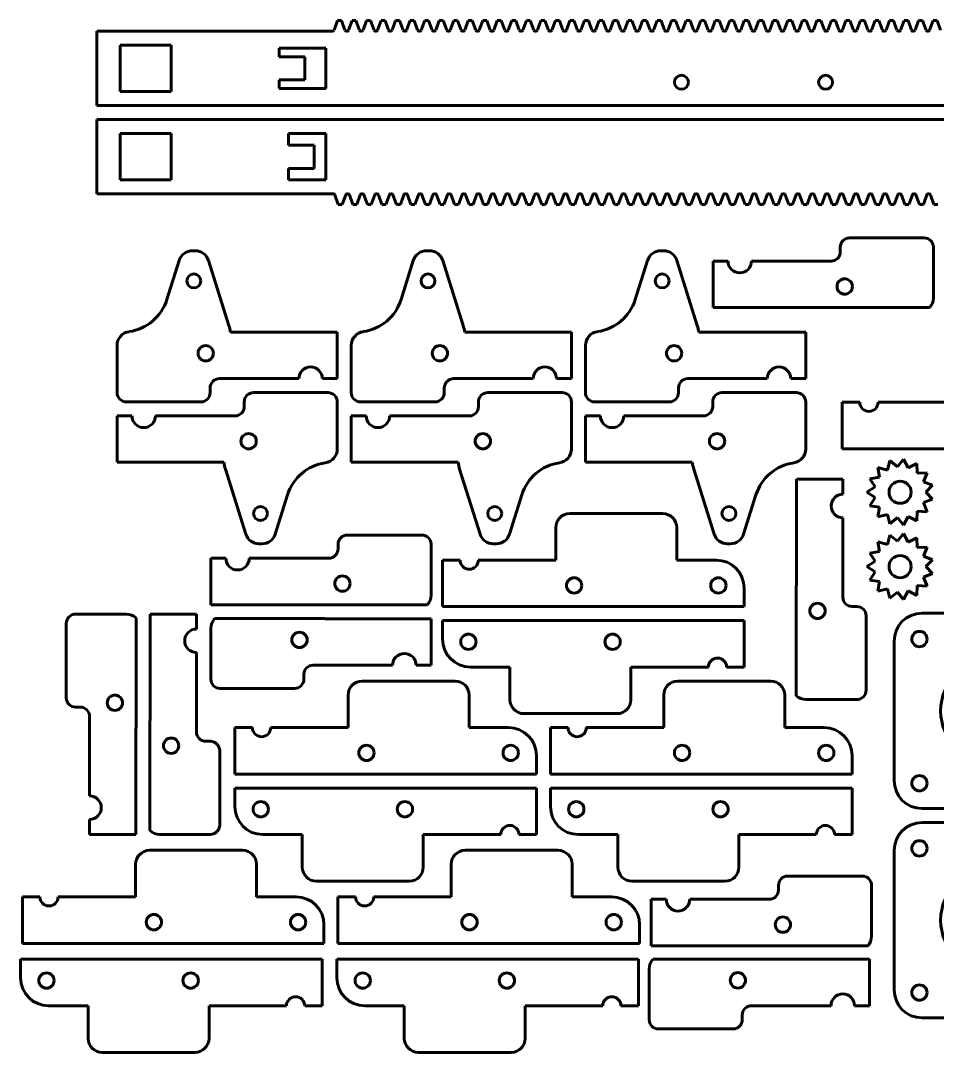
# Model space of a CAD drawing. Header units: millimetres. Extents: x 70 to 369, y 269 to 497.
# Drawn here: x 70 to 267.1, y 275.4 to 497.2 of the extents above; entities that cross this region are included whole.
import ezdxf

# ---------------------------------------------------------------- set-up
doc = ezdxf.new("R2010")
doc.units = ezdxf.units.MM
for name, color, linetype in [('Default', 7, 'Continuous'), ('EXRTUDER_BASE', 7, 'Continuous'), ('EXTRUDER_BOTTOM', 7, 'Continuous'), ('EXTRUDER_MIDDLE', 7, 'Continuous'), ('EXTRUDER_PULLEY', 7, 'Continuous'), ('EXTRUDER_TOP', 7, 'Continuous'), ('RACK_COUNTER_BAC', 7, 'Continuous'), ('RACK_FOR_X', 7, 'Continuous')]:
    doc.layers.add(name, color=color, linetype=linetype)

# ---------------------------------------------------------------- blocks, each defined once
blk = doc.blocks.new('SE')
at = {"layer": 'RACK_COUNTER_BAC', "color": 7, "linetype": 'Continuous', "lineweight": 60}
for p, q in [((86.39, 475.92), (368.69, 475.92)), ((86.39, 459.92), (86.39, 475.92)), ((102.39, 472.92), (91.39, 472.92)), ((91.39, 472.92), (91.39, 462.92)), ((102.39, 462.92), (102.39, 472.92)), ((127.59, 472.92), (127.59, 470.42)), ((135.59, 472.92), (127.59, 472.92)), ((135.59, 462.92), (135.59, 472.92)), ((127.59, 470.42), (133.09, 470.42)), ((133.09, 470.42), (133.09, 465.42)), ((127.59, 465.42), (127.59, 462.92)), ((133.09, 465.42), (127.59, 465.42)), ((91.39, 462.92), (102.39, 462.92)), ((127.59, 462.92), (135.59, 462.92)), ((137.3, 459.92), (86.39, 459.92)), ((138.29, 457.67), (137.53, 459.76)), ((139.89, 459.76), (139.14, 457.67)), ((140.42, 459.92), (140.13, 459.92)), ((141.42, 457.67), (140.66, 459.76)), ((143.02, 459.76), (142.26, 457.67)), ((143.54, 459.92), (143.25, 459.92)), ((144.54, 457.67), (143.78, 459.76)), ((146.14, 459.76), (145.38, 457.67)), ((146.67, 459.92), (146.37, 459.92)), ((147.66, 457.67), (146.9, 459.76)), ((149.26, 459.76), (148.5, 457.67)), ((149.79, 459.92), (149.5, 459.92)), ((150.78, 457.67), (150.02, 459.76)), ((152.39, 459.76), (151.63, 457.67)), ((152.91, 459.92), (152.62, 459.92)), ((153.91, 457.67), (153.15, 459.76)), ((155.51, 459.76), (154.75, 457.67)), ((156.04, 459.92), (155.74, 459.92)), ((157.03, 457.67), (156.27, 459.76)), ((158.63, 459.76), (157.87, 457.67)), ((159.16, 459.92), (158.87, 459.92)), ((160.15, 457.67), (159.39, 459.76)), ((161.75, 459.76), (160.99, 457.67)), ((162.28, 459.92), (161.99, 459.92)), ((163.27, 457.67), (162.52, 459.76)), ((164.88, 459.76), (164.12, 457.67)), ((165.4, 459.92), (165.11, 459.92)), ((166.4, 457.67), (165.64, 459.76)), ((168, 459.76), (167.24, 457.67)), ((168.53, 459.92), (168.23, 459.92)), ((169.52, 457.67), (168.76, 459.76)), ((171.12, 459.76), (170.36, 457.67)), ((171.65, 459.92), (171.36, 459.92)), ((172.64, 457.67), (171.88, 459.76)), ((174.25, 459.76), (173.49, 457.67)), ((174.77, 459.92), (174.48, 459.92)), ((175.77, 457.67), (175.01, 459.76)), ((177.37, 459.76), (176.61, 457.67)), ((177.89, 459.92), (177.6, 459.92)), ((178.89, 457.67), (178.13, 459.76)), ((180.49, 459.76), (179.73, 457.67)), ((181.02, 459.92), (180.73, 459.92)), ((182.01, 457.67), (181.25, 459.76)), ((183.61, 459.76), (182.85, 457.67)), ((184.14, 459.92), (183.85, 459.92)), ((185.13, 457.67), (184.38, 459.76)), ((186.74, 459.76), (185.98, 457.67)), ((187.26, 459.92), (186.97, 459.92)), ((188.26, 457.67), (187.5, 459.76)), ((189.86, 459.76), (189.1, 457.67)), ((190.39, 459.92), (190.09, 459.92)), ((191.38, 457.67), (190.62, 459.76)), ((192.98, 459.76), (192.22, 457.67)), ((193.51, 459.92), (193.22, 459.92)), ((194.5, 457.67), (193.74, 459.76)), ((196.1, 459.76), (195.35, 457.67)), ((196.63, 459.92), (196.34, 459.92)), ((197.63, 457.67), (196.87, 459.76)), ((199.23, 459.76), (198.47, 457.67)), ((199.75, 459.92), (199.46, 459.92)), ((200.75, 457.67), (199.99, 459.76)), ((202.35, 459.76), (201.59, 457.67)), ((202.88, 459.92), (202.59, 459.92)), ((203.87, 457.67), (203.11, 459.76)), ((205.47, 459.76), (204.71, 457.67)), ((206, 459.92), (205.71, 459.92)), ((206.99, 457.67), (206.23, 459.76)), ((208.6, 459.76), (207.84, 457.67)), ((209.12, 459.92), (208.83, 459.92)), ((210.12, 457.67), (209.36, 459.76)), ((211.72, 459.76), (210.96, 457.67)), ((212.25, 459.92), (211.95, 459.92)), ((213.24, 457.67), (212.48, 459.76)), ((214.84, 459.76), (214.08, 457.67)), ((215.37, 459.92), (215.08, 459.92)), ((216.36, 457.67), (215.6, 459.76)), ((217.96, 459.76), (217.21, 457.67)), ((218.49, 459.92), (218.2, 459.92)), ((219.49, 457.67), (218.73, 459.76)), ((221.09, 459.76), (220.33, 457.67)), ((221.61, 459.92), (221.32, 459.92)), ((222.61, 457.67), (221.85, 459.76)), ((224.21, 459.76), (223.45, 457.67)), ((224.74, 459.92), (224.44, 459.92)), ((225.73, 457.67), (224.97, 459.76)), ((227.33, 459.76), (226.57, 457.67)), ((227.86, 459.92), (227.57, 459.92)), ((228.85, 457.67), (228.09, 459.76)), ((230.46, 459.76), (229.7, 457.67)), ((230.98, 459.92), (230.69, 459.92)), ((231.98, 457.67), (231.22, 459.76)), ((233.58, 459.76), (232.82, 457.67)), ((234.11, 459.92), (233.81, 459.92)), ((235.1, 457.67), (234.34, 459.76)), ((236.7, 459.76), (235.94, 457.67)), ((237.23, 459.92), (236.94, 459.92)), ((238.22, 457.67), (237.46, 459.76)), ((239.82, 459.76), (239.06, 457.67)), ((240.35, 459.92), (240.06, 459.92)), ((241.34, 457.67), (240.59, 459.76)), ((242.95, 459.76), (242.19, 457.67)), ((243.47, 459.92), (243.18, 459.92)), ((244.47, 457.67), (243.71, 459.76)), ((246.07, 459.76), (245.31, 457.67)), ((246.6, 459.92), (246.3, 459.92)), ((247.59, 457.67), (246.83, 459.76)), ((249.19, 459.76), (248.43, 457.67)), ((249.72, 459.92), (249.43, 459.92)), ((250.71, 457.67), (249.95, 459.76)), ((252.32, 459.76), (251.56, 457.67)), ((252.84, 459.92), (252.55, 459.92)), ((253.84, 457.67), (253.08, 459.76)), ((255.44, 459.76), (254.68, 457.67)), ((255.96, 459.92), (255.67, 459.92)), ((256.96, 457.67), (256.2, 459.76)), ((258.56, 459.76), (257.8, 457.67)), ((259.09, 459.92), (258.8, 459.92)), ((260.08, 457.67), (259.32, 459.76)), ((261.68, 459.76), (260.92, 457.67)), ((262.21, 459.92), (261.92, 459.92)), ((263.2, 457.67), (262.45, 459.76)), ((264.81, 459.76), (264.05, 457.67)), ((265.33, 459.92), (265.04, 459.92)), ((266.33, 457.67), (265.57, 459.76)), ((139.14, 457.67), (138.29, 457.67)), ((142.26, 457.67), (141.42, 457.67)), ((145.38, 457.67), (144.54, 457.67)), ((148.5, 457.67), (147.66, 457.67)), ((151.63, 457.67), (150.78, 457.67)), ((154.75, 457.67), (153.91, 457.67)), ((157.87, 457.67), (157.03, 457.67)), ((160.99, 457.67), (160.15, 457.67)), ((164.12, 457.67), (163.27, 457.67)), ((167.24, 457.67), (166.4, 457.67)), ((170.36, 457.67), (169.52, 457.67)), ((173.49, 457.67), (172.64, 457.67)), ((176.61, 457.67), (175.77, 457.67)), ((179.73, 457.67), (178.89, 457.67)), ((182.85, 457.67), (182.01, 457.67)), ((185.98, 457.67), (185.13, 457.67)), ((189.1, 457.67), (188.26, 457.67)), ((192.22, 457.67), (191.38, 457.67)), ((195.35, 457.67), (194.5, 457.67)), ((198.47, 457.67), (197.63, 457.67)), ((201.59, 457.67), (200.75, 457.67)), ((204.71, 457.67), (203.87, 457.67)), ((207.84, 457.67), (206.99, 457.67)), ((210.96, 457.67), (210.12, 457.67)), ((214.08, 457.67), (213.24, 457.67)), ((217.21, 457.67), (216.36, 457.67)), ((220.33, 457.67), (219.49, 457.67)), ((223.45, 457.67), (222.61, 457.67)), ((226.57, 457.67), (225.73, 457.67)), ((229.7, 457.67), (228.85, 457.67)), ((232.82, 457.67), (231.98, 457.67)), ((235.94, 457.67), (235.1, 457.67)), ((239.06, 457.67), (238.22, 457.67)), ((242.19, 457.67), (241.34, 457.67)), ((245.31, 457.67), (244.47, 457.67)), ((248.43, 457.67), (247.59, 457.67)), ((251.56, 457.67), (250.71, 457.67)), ((254.68, 457.67), (253.84, 457.67)), ((257.8, 457.67), (256.96, 457.67)), ((260.92, 457.67), (260.08, 457.67)), ((264.05, 457.67), (263.2, 457.67)), ((267.17, 457.67), (266.33, 457.67))]:
    blk.add_line(p, q, dxfattribs=at)
for centre, start, end in [((137.3, 459.67), 20, 90), ((140.13, 459.67), 90, 160), ((140.42, 459.67), 20, 90), ((143.25, 459.67), 90, 160), ((143.54, 459.67), 20, 90), ((146.37, 459.67), 90, 160), ((146.67, 459.67), 20, 90), ((149.5, 459.67), 90, 160), ((149.79, 459.67), 20, 90), ((152.62, 459.67), 90, 160), ((152.91, 459.67), 20, 90), ((155.74, 459.67), 90, 160), ((156.04, 459.67), 20, 90), ((158.87, 459.67), 90, 160), ((159.16, 459.67), 20, 90), ((161.99, 459.67), 90, 160), ((162.28, 459.67), 20, 90), ((165.11, 459.67), 90, 160), ((165.4, 459.67), 20, 90), ((168.23, 459.67), 90, 160), ((168.53, 459.67), 20, 90), ((171.36, 459.67), 90, 160), ((171.65, 459.67), 20, 90), ((174.48, 459.67), 90, 160), ((174.77, 459.67), 20, 90), ((177.6, 459.67), 90, 160), ((177.89, 459.67), 20, 90), ((180.73, 459.67), 90, 160), ((181.02, 459.67), 20, 90), ((183.85, 459.67), 90, 160), ((184.14, 459.67), 20, 90), ((186.97, 459.67), 90, 160), ((187.26, 459.67), 20, 90), ((190.09, 459.67), 90, 160), ((190.39, 459.67), 20, 90), ((193.22, 459.67), 90, 160), ((193.51, 459.67), 20, 90), ((196.34, 459.67), 90, 160), ((196.63, 459.67), 20, 90), ((199.46, 459.67), 90, 160), ((199.75, 459.67), 20, 90), ((202.59, 459.67), 90, 160), ((202.88, 459.67), 20, 90), ((205.71, 459.67), 90, 160), ((206, 459.67), 20, 90), ((208.83, 459.67), 90, 160), ((209.12, 459.67), 20, 90), ((211.95, 459.67), 90, 160), ((212.25, 459.67), 20, 90), ((215.08, 459.67), 90, 160), ((215.37, 459.67), 20, 90), ((218.2, 459.67), 90, 160), ((218.49, 459.67), 20, 90), ((221.32, 459.67), 90, 160), ((221.61, 459.67), 20, 90), ((224.44, 459.67), 90, 160), ((224.74, 459.67), 20, 90), ((227.57, 459.67), 90, 160), ((227.86, 459.67), 20, 90), ((230.69, 459.67), 90, 160), ((230.98, 459.67), 20, 90), ((233.81, 459.67), 90, 160), ((234.11, 459.67), 20, 90), ((236.94, 459.67), 90, 160), ((237.23, 459.67), 20, 90), ((240.06, 459.67), 90, 160), ((240.35, 459.67), 20, 90), ((243.18, 459.67), 90, 160), ((243.47, 459.67), 20, 90), ((246.3, 459.67), 90, 160), ((246.6, 459.67), 20, 90), ((249.43, 459.67), 90, 160), ((249.72, 459.67), 20, 90), ((252.55, 459.67), 90, 160), ((252.84, 459.67), 20, 90), ((255.67, 459.67), 90, 160), ((255.96, 459.67), 20, 90), ((258.8, 459.67), 90, 160), ((259.09, 459.67), 20, 90), ((261.92, 459.67), 90, 160), ((262.21, 459.67), 20, 90), ((265.04, 459.67), 90, 160), ((265.33, 459.67), 20, 90)]:
    blk.add_arc(centre, 0.25, start, end, dxfattribs=at)
blk = doc.blocks.new('SE1')
at = {"layer": 'RACK_FOR_X', "color": 7, "linetype": 'Continuous', "lineweight": 60}
for p, q in [((138.12, 497.17), (137.36, 495.09)), ((138.96, 497.17), (138.12, 497.17)), ((139.72, 495.09), (138.96, 497.17)), ((141.24, 497.17), (140.48, 495.09)), ((142.08, 497.17), (141.24, 497.17)), ((142.84, 495.09), (142.08, 497.17)), ((144.36, 497.17), (143.6, 495.09)), ((145.2, 497.17), (144.36, 497.17)), ((145.96, 495.09), (145.2, 497.17)), ((147.48, 497.17), (146.73, 495.09)), ((148.33, 497.17), (147.48, 497.17)), ((149.09, 495.09), (148.33, 497.17)), ((150.61, 497.17), (149.85, 495.09)), ((151.45, 497.17), (150.61, 497.17)), ((152.21, 495.09), (151.45, 497.17)), ((153.73, 497.17), (152.97, 495.09)), ((154.57, 497.17), (153.73, 497.17)), ((155.33, 495.09), (154.57, 497.17)), ((156.85, 497.17), (156.09, 495.09)), ((157.7, 497.17), (156.85, 497.17)), ((158.45, 495.09), (157.7, 497.17)), ((159.98, 497.17), (159.22, 495.09)), ((160.82, 497.17), (159.98, 497.17)), ((161.58, 495.09), (160.82, 497.17)), ((163.1, 497.17), (162.34, 495.09)), ((163.94, 497.17), (163.1, 497.17)), ((164.7, 495.09), (163.94, 497.17)), ((166.22, 497.17), (165.46, 495.09)), ((167.06, 497.17), (166.22, 497.17)), ((167.82, 495.09), (167.06, 497.17)), ((169.34, 497.17), (168.58, 495.09)), ((170.19, 497.17), (169.34, 497.17)), ((170.95, 495.09), (170.19, 497.17)), ((172.47, 497.17), (171.71, 495.09)), ((173.31, 497.17), (172.47, 497.17)), ((174.07, 495.09), (173.31, 497.17)), ((175.59, 497.17), (174.83, 495.09)), ((176.43, 497.17), (175.59, 497.17)), ((177.19, 495.09), (176.43, 497.17)), ((178.71, 497.17), (177.95, 495.09)), ((179.56, 497.17), (178.71, 497.17)), ((180.31, 495.09), (179.56, 497.17)), ((181.84, 497.17), (181.08, 495.09)), ((182.68, 497.17), (181.84, 497.17)), ((183.44, 495.09), (182.68, 497.17)), ((184.96, 497.17), (184.2, 495.09)), ((185.8, 497.17), (184.96, 497.17)), ((186.56, 495.09), (185.8, 497.17)), ((188.08, 497.17), (187.32, 495.09)), ((188.92, 497.17), (188.08, 497.17)), ((189.68, 495.09), (188.92, 497.17)), ((191.2, 497.17), (190.44, 495.09)), ((192.05, 497.17), (191.2, 497.17)), ((192.81, 495.09), (192.05, 497.17)), ((194.33, 497.17), (193.57, 495.09)), ((195.17, 497.17), (194.33, 497.17)), ((195.93, 495.09), (195.17, 497.17)), ((197.45, 497.17), (196.69, 495.09)), ((198.29, 497.17), (197.45, 497.17)), ((199.05, 495.09), (198.29, 497.17)), ((200.57, 497.17), (199.81, 495.09)), ((201.41, 497.17), (200.57, 497.17)), ((202.17, 495.09), (201.41, 497.17)), ((203.69, 497.17), (202.94, 495.09)), ((204.54, 497.17), (203.69, 497.17)), ((205.3, 495.09), (204.54, 497.17)), ((206.82, 497.17), (206.06, 495.09)), ((207.66, 497.17), (206.82, 497.17)), ((208.42, 495.09), (207.66, 497.17)), ((209.94, 497.17), (209.18, 495.09)), ((210.78, 497.17), (209.94, 497.17)), ((211.54, 495.09), (210.78, 497.17)), ((213.06, 497.17), (212.3, 495.09)), ((213.91, 497.17), (213.06, 497.17)), ((214.67, 495.09), (213.91, 497.17)), ((216.19, 497.17), (215.43, 495.09)), ((217.03, 497.17), (216.19, 497.17)), ((217.79, 495.09), (217.03, 497.17)), ((219.31, 497.17), (218.55, 495.09)), ((220.15, 497.17), (219.31, 497.17)), ((220.91, 495.09), (220.15, 497.17)), ((222.43, 497.17), (221.67, 495.09)), ((223.27, 497.17), (222.43, 497.17)), ((224.03, 495.09), (223.27, 497.17)), ((225.55, 497.17), (224.8, 495.09)), ((226.4, 497.17), (225.55, 497.17)), ((227.16, 495.09), (226.4, 497.17)), ((228.68, 497.17), (227.92, 495.09)), ((229.52, 497.17), (228.68, 497.17)), ((230.28, 495.09), (229.52, 497.17)), ((231.8, 497.17), (231.04, 495.09)), ((232.64, 497.17), (231.8, 497.17)), ((233.4, 495.09), (232.64, 497.17)), ((234.92, 497.17), (234.16, 495.09)), ((235.77, 497.17), (234.92, 497.17)), ((236.52, 495.09), (235.77, 497.17)), ((238.05, 497.17), (237.29, 495.09)), ((238.89, 497.17), (238.05, 497.17)), ((239.65, 495.09), (238.89, 497.17)), ((241.17, 497.17), (240.41, 495.09)), ((242.01, 497.17), (241.17, 497.17)), ((242.77, 495.09), (242.01, 497.17)), ((244.29, 497.17), (243.53, 495.09)), ((245.13, 497.17), (244.29, 497.17)), ((245.89, 495.09), (245.13, 497.17)), ((247.41, 497.17), (246.65, 495.09)), ((248.26, 497.17), (247.41, 497.17)), ((249.02, 495.09), (248.26, 497.17)), ((250.54, 497.17), (249.78, 495.09)), ((251.38, 497.17), (250.54, 497.17)), ((252.14, 495.09), (251.38, 497.17)), ((253.66, 497.17), (252.9, 495.09)), ((254.5, 497.17), (253.66, 497.17)), ((255.26, 495.09), (254.5, 497.17)), ((256.78, 497.17), (256.02, 495.09)), ((257.63, 497.17), (256.78, 497.17)), ((258.38, 495.09), (257.63, 497.17)), ((259.91, 497.17), (259.15, 495.09)), ((260.75, 497.17), (259.91, 497.17)), ((261.51, 495.09), (260.75, 497.17)), ((263.03, 497.17), (262.27, 495.09)), ((263.87, 497.17), (263.03, 497.17)), ((264.63, 495.09), (263.87, 497.17)), ((266.15, 497.17), (265.39, 495.09)), ((266.99, 497.17), (266.15, 497.17)), ((267.75, 495.09), (266.99, 497.17)), ((137.12, 494.92), (86.39, 494.92)), ((86.39, 494.92), (86.39, 478.92)), ((140.24, 494.92), (139.95, 494.92)), ((143.37, 494.92), (143.08, 494.92)), ((146.49, 494.92), (146.2, 494.92)), ((149.61, 494.92), (149.32, 494.92)), ((152.74, 494.92), (152.44, 494.92)), ((155.86, 494.92), (155.57, 494.92)), ((158.98, 494.92), (158.69, 494.92)), ((162.1, 494.92), (161.81, 494.92)), ((165.23, 494.92), (164.94, 494.92)), ((168.35, 494.92), (168.06, 494.92)), ((171.47, 494.92), (171.18, 494.92)), ((174.6, 494.92), (174.3, 494.92)), ((177.72, 494.92), (177.43, 494.92)), ((180.84, 494.92), (180.55, 494.92)), ((183.96, 494.92), (183.67, 494.92)), ((187.09, 494.92), (186.79, 494.92)), ((190.21, 494.92), (189.92, 494.92)), ((193.33, 494.92), (193.04, 494.92)), ((196.46, 494.92), (196.16, 494.92)), ((199.58, 494.92), (199.29, 494.92)), ((202.7, 494.92), (202.41, 494.92)), ((205.82, 494.92), (205.53, 494.92)), ((208.95, 494.92), (208.65, 494.92)), ((212.07, 494.92), (211.78, 494.92)), ((215.19, 494.92), (214.9, 494.92)), ((218.31, 494.92), (218.02, 494.92)), ((221.44, 494.92), (221.15, 494.92)), ((224.56, 494.92), (224.27, 494.92)), ((227.68, 494.92), (227.39, 494.92)), ((230.81, 494.92), (230.51, 494.92)), ((233.93, 494.92), (233.64, 494.92)), ((237.05, 494.92), (236.76, 494.92)), ((240.17, 494.92), (239.88, 494.92)), ((243.3, 494.92), (243.01, 494.92)), ((246.42, 494.92), (246.13, 494.92)), ((249.54, 494.92), (249.25, 494.92)), ((252.67, 494.92), (252.37, 494.92)), ((255.79, 494.92), (255.5, 494.92)), ((258.91, 494.92), (258.62, 494.92)), ((262.03, 494.92), (261.74, 494.92)), ((265.16, 494.92), (264.86, 494.92)), ((102.39, 491.92), (91.39, 491.92)), ((91.39, 491.92), (91.39, 481.92)), ((102.39, 481.92), (102.39, 491.92)), ((125.59, 489.42), (125.59, 491.24)), ((125.59, 491.24), (135.59, 491.24)), ((135.59, 491.24), (135.59, 482.6)), ((131.09, 489.42), (125.59, 489.42)), ((131.09, 484.42), (131.09, 489.42)), ((125.59, 482.6), (125.59, 484.42)), ((125.59, 484.42), (131.09, 484.42)), ((91.39, 481.92), (102.39, 481.92)), ((135.59, 482.6), (125.59, 482.6)), ((86.39, 478.92), (368.69, 478.92))]:
    blk.add_line(p, q, dxfattribs=at)
for centre in [(212.04, 483.92), (243.04, 483.92)]:
    blk.add_circle(centre, 1.5, dxfattribs=at)
for centre, start, end in [((137.12, 495.17), 270, 340), ((139.95, 495.17), 200, 270), ((140.24, 495.17), 270, 340), ((143.08, 495.17), 200, 270), ((143.37, 495.17), 270, 340), ((146.2, 495.17), 200, 270), ((146.49, 495.17), 270, 340), ((149.32, 495.17), 200, 270), ((149.61, 495.17), 270, 340), ((152.44, 495.17), 200, 270), ((152.74, 495.17), 270, 340), ((155.57, 495.17), 200, 270), ((155.86, 495.17), 270, 340), ((158.69, 495.17), 200, 270), ((158.98, 495.17), 270, 340), ((161.81, 495.17), 200, 270), ((162.1, 495.17), 270, 340), ((164.94, 495.17), 200, 270), ((165.23, 495.17), 270, 340), ((168.06, 495.17), 200, 270), ((168.35, 495.17), 270, 340), ((171.18, 495.17), 200, 270), ((171.47, 495.17), 270, 340), ((174.3, 495.17), 200, 270), ((174.6, 495.17), 270, 340), ((177.43, 495.17), 200, 270), ((177.72, 495.17), 270, 340), ((180.55, 495.17), 200, 270), ((180.84, 495.17), 270, 340), ((183.67, 495.17), 200, 270), ((183.96, 495.17), 270, 340), ((186.79, 495.17), 200, 270), ((187.09, 495.17), 270, 340), ((189.92, 495.17), 200, 270), ((190.21, 495.17), 270, 340), ((193.04, 495.17), 200, 270), ((193.33, 495.17), 270, 340), ((196.16, 495.17), 200, 270), ((196.46, 495.17), 270, 340), ((199.29, 495.17), 200, 270), ((199.58, 495.17), 270, 340), ((202.41, 495.17), 200, 270), ((202.7, 495.17), 270, 340), ((205.53, 495.17), 200, 270), ((205.82, 495.17), 270, 340), ((208.65, 495.17), 200, 270), ((208.95, 495.17), 270, 340), ((211.78, 495.17), 200, 270), ((212.07, 495.17), 270, 340), ((214.9, 495.17), 200, 270), ((215.19, 495.17), 270, 340), ((218.02, 495.17), 200, 270), ((218.31, 495.17), 270, 340), ((221.15, 495.17), 200, 270), ((221.44, 495.17), 270, 340), ((224.27, 495.17), 200, 270), ((224.56, 495.17), 270, 340), ((227.39, 495.17), 200, 270), ((227.68, 495.17), 270, 340), ((230.51, 495.17), 200, 270), ((230.81, 495.17), 270, 340), ((233.64, 495.17), 200, 270), ((233.93, 495.17), 270, 340), ((236.76, 495.17), 200, 270), ((237.05, 495.17), 270, 340), ((239.88, 495.17), 200, 270), ((240.17, 495.17), 270, 340), ((243.01, 495.17), 200, 270), ((243.3, 495.17), 270, 340), ((246.13, 495.17), 200, 270), ((246.42, 495.17), 270, 340), ((249.25, 495.17), 200, 270), ((249.54, 495.17), 270, 340), ((252.37, 495.17), 200, 270), ((252.67, 495.17), 270, 340), ((255.5, 495.17), 200, 270), ((255.79, 495.17), 270, 340), ((258.62, 495.17), 200, 270), ((258.91, 495.17), 270, 340), ((261.74, 495.17), 200, 270), ((262.03, 495.17), 270, 340), ((264.86, 495.17), 200, 270), ((265.16, 495.17), 270, 340)]:
    blk.add_arc(centre, 0.25, start, end, dxfattribs=at)
blk = doc.blocks.new('SE2')
at = {"layer": 'EXRTUDER_BASE', "color": 7, "linetype": 'Continuous', "lineweight": 60}
for p, q in [((263.77, 324.8), (293.77, 324.8)), ((257.77, 288.8), (257.77, 318.8)), ((299.77, 318.8), (299.77, 288.8)), ((293.77, 282.8), (263.77, 282.8))]:
    blk.add_line(p, q, dxfattribs=at)
for centre, radius in [((263.21, 319.24), 1.65), ((294.21, 319.24), 1.65), ((278.77, 303.8), 11), ((263.21, 288.24), 1.65), ((294.21, 288.24), 1.65)]:
    blk.add_circle(centre, radius, dxfattribs=at)
for centre, start, end in [((263.77, 318.8), 90, 180), ((293.77, 318.8), 0, 90), ((263.77, 288.8), 180, 270), ((293.77, 288.8), 270, 0)]:
    blk.add_arc(centre, 6, start, end, dxfattribs=at)
blk = doc.blocks.new('SE3')
at = {"layer": 'EXTRUDER_BOTTOM', "color": 7, "linetype": 'Continuous', "lineweight": 60}
for p, q in [((117.71, 318.82), (97.71, 318.82)), ((94.71, 315.82), (94.71, 308.82)), ((120.71, 308.81), (120.71, 315.82)), ((70.37, 308.82), (70.37, 298.82)), ((74.15, 308.82), (70.37, 308.82)), ((94.71, 308.82), (78.06, 308.82)), ((120.71, 308.81), (129.21, 308.81)), ((135.21, 302.81), (135.21, 298.82)), ((70.37, 298.82), (135.21, 298.82))]:
    blk.add_line(p, q, dxfattribs=at)
for centre in [(98.65, 303.37), (129.65, 303.37)]:
    blk.add_circle(centre, 1.65, dxfattribs=at)
for centre, radius, start, end in [((97.71, 315.82), 3, 90, 180), ((117.71, 315.82), 3, 0, 90), ((76.1, 308.82), 1.96, 180, 0), ((129.21, 302.81), 6, 0, 90)]:
    blk.add_arc(centre, radius, start, end, dxfattribs=at)
blk = doc.blocks.new('SE4')
at = {"layer": 'EXTRUDER_BOTTOM', "color": 7, "linetype": 'Continuous', "lineweight": 60}
for p, q in [((180.89, 332.2), (116.06, 332.2)), ((116.06, 328.21), (116.06, 332.2)), ((180.89, 322.2), (180.89, 332.2)), ((130.55, 322.21), (122.06, 322.21)), ((130.55, 322.21), (130.55, 315.2)), ((156.55, 315.2), (156.55, 322.2)), ((156.55, 322.2), (173.2, 322.2)), ((177.12, 322.2), (180.89, 322.2)), ((133.55, 312.2), (153.55, 312.2))]:
    blk.add_line(p, q, dxfattribs=at)
for centre in [(121.61, 327.65), (152.61, 327.65)]:
    blk.add_circle(centre, 1.65, dxfattribs=at)
for centre, radius, start, end in [((122.06, 328.21), 6, 180, 270), ((175.16, 322.2), 1.96, 0, 180), ((133.55, 315.2), 3, 180, 270), ((153.55, 315.2), 3, 270, 0)]:
    blk.add_arc(centre, radius, start, end, dxfattribs=at)
blk = doc.blocks.new('SE5')
at = {"layer": 'EXTRUDER_BOTTOM', "color": 7, "linetype": 'Continuous', "lineweight": 60}
for p, q in [((202.81, 295.39), (137.97, 295.39)), ((137.97, 291.39), (137.97, 295.39)), ((202.81, 285.39), (202.81, 295.39)), ((152.47, 285.39), (143.97, 285.39)), ((152.47, 285.39), (152.47, 278.39)), ((178.47, 278.39), (178.47, 285.39)), ((178.47, 285.39), (195.12, 285.39)), ((199.03, 285.39), (202.81, 285.39)), ((155.47, 275.39), (175.47, 275.39))]:
    blk.add_line(p, q, dxfattribs=at)
for centre in [(143.53, 290.83), (174.53, 290.83)]:
    blk.add_circle(centre, 1.65, dxfattribs=at)
for centre, radius, start, end in [((143.97, 291.39), 6, 180, 270), ((197.08, 285.39), 1.96, 0, 180), ((155.47, 278.39), 3, 180, 270), ((175.47, 278.39), 3, 270, 0)]:
    blk.add_arc(centre, radius, start, end, dxfattribs=at)
blk = doc.blocks.new('SE6')
at = {"layer": 'EXTRUDER_MIDDLE', "color": 7, "linetype": 'Continuous', "lineweight": 60}
for p, q in [((135.39, 368.62), (111.69, 368.62)), ((135.39, 368.6), (135.39, 368.62)), ((158.23, 368.6), (135.39, 368.6)), ((158.23, 358.62), (158.23, 368.6)), ((110.89, 355.62), (110.89, 366.57)), ((132.89, 358.62), (149.97, 358.62)), ((155.02, 358.62), (158.23, 358.62)), ((130.89, 356.62), (130.89, 355.62)), ((128.89, 353.62), (112.89, 353.62))]:
    blk.add_line(p, q, dxfattribs=at)
blk.add_circle((129.94, 364.06), 1.65, dxfattribs=at)
for centre, radius, start, end in [((113.89, 366.57), 3, 136.9364, 180), ((152.49, 358.62), 2.52, 0, 180), ((132.89, 356.62), 2, 90, 180), ((112.89, 355.62), 2, 180, 270), ((128.89, 355.62), 2, 270, 0)]:
    blk.add_arc(centre, radius, start, end, dxfattribs=at)
blk = doc.blocks.new('SE7')
at = {"layer": 'EXTRUDER_MIDDLE', "color": 7, "linetype": 'Continuous', "lineweight": 60}
for p, q in [((234.91, 313.29), (250.91, 313.29)), ((232.91, 310.29), (232.91, 311.29)), ((252.91, 311.29), (252.91, 300.34)), ((208.78, 308.29), (205.57, 308.29)), ((205.57, 308.29), (205.57, 298.3)), ((230.91, 308.29), (213.83, 308.29)), ((205.57, 298.3), (228.41, 298.3)), ((228.41, 298.3), (228.41, 298.29)), ((228.41, 298.29), (252.1, 298.29))]:
    blk.add_line(p, q, dxfattribs=at)
blk.add_circle((233.85, 302.84), 1.65, dxfattribs=at)
for centre, radius, start, end in [((234.91, 311.29), 2, 90, 180), ((250.91, 311.29), 2, 0, 90), ((211.3, 308.29), 2.52, 180, 0), ((230.91, 310.29), 2, 270, 360), ((249.91, 300.34), 3, 316.9364, 0)]:
    blk.add_arc(centre, radius, start, end, dxfattribs=at)
blk = doc.blocks.new('SE9')
at = {"layer": 'EXTRUDER_PULLEY', "color": 7, "linetype": 'Continuous', "lineweight": 60}
for p, q in [((256.85, 386.6), (256.31, 384.57)), ((258.48, 385.27), (256.85, 386.6)), ((259.81, 386.91), (258.48, 385.27)), ((260.76, 385.03), (259.81, 386.91)), ((262.63, 385.99), (260.76, 385.03)), ((262.74, 383.89), (262.63, 385.99)), ((254.28, 385.11), (254.61, 383.04)), ((256.31, 384.57), (254.28, 385.11)), ((264.84, 384), (262.74, 383.89)), ((264.08, 382.04), (264.84, 384)), ((254.61, 383.04), (252.54, 382.71)), ((252.54, 382.71), (253.68, 380.95)), ((266.04, 381.29), (264.08, 382.04)), ((253.68, 380.95), (251.92, 379.8)), ((251.92, 379.8), (253.68, 378.66)), ((264.56, 379.8), (266.04, 381.29)), ((266.04, 378.32), (264.56, 379.8)), ((253.68, 378.66), (252.54, 376.9)), ((264.08, 377.57), (266.04, 378.32)), ((264.84, 375.61), (264.08, 377.57)), ((252.54, 376.9), (254.61, 376.57)), ((254.61, 376.57), (254.28, 374.5)), ((254.28, 374.5), (256.31, 375.04)), ((256.31, 375.04), (256.85, 373.01)), ((262.63, 373.62), (262.74, 375.72)), ((262.74, 375.72), (264.84, 375.61)), ((256.85, 373.01), (258.48, 374.33)), ((258.48, 374.33), (259.81, 372.7)), ((259.81, 372.7), (260.76, 374.57)), ((260.76, 374.57), (262.63, 373.62))]:
    blk.add_line(p, q, dxfattribs=at)
blk.add_circle((259.06, 379.8), 2.38, dxfattribs=at)
blk = doc.blocks.new('SE13')
at = {"layer": 'EXTRUDER_BOTTOM', "color": 7, "linetype": 'Continuous', "lineweight": 60}
for p, q in [((163.4, 355.2), (143.4, 355.2)), ((140.4, 352.2), (140.4, 345.2)), ((166.4, 345.2), (166.4, 352.2)), ((116.06, 345.2), (116.06, 335.2)), ((119.84, 345.2), (116.06, 345.2)), ((140.4, 345.2), (123.75, 345.2)), ((166.4, 345.2), (174.89, 345.2)), ((180.89, 339.2), (180.89, 335.2)), ((116.06, 335.2), (180.89, 335.2))]:
    blk.add_line(p, q, dxfattribs=at)
for centre in [(144.34, 339.76), (175.34, 339.76)]:
    blk.add_circle(centre, 1.65, dxfattribs=at)
for centre, radius, start, end in [((143.4, 352.2), 3, 90, 180), ((163.4, 352.2), 3, 0, 90), ((121.79, 345.2), 1.96, 180, 0), ((174.89, 339.2), 6, 0, 90)]:
    blk.add_arc(centre, radius, start, end, dxfattribs=at)
blk = doc.blocks.new('SE14')
at = {"layer": 'EXTRUDER_BOTTOM', "color": 7, "linetype": 'Continuous', "lineweight": 60}
for p, q in [((185.55, 318.82), (165.55, 318.82)), ((162.55, 315.82), (162.55, 308.82)), ((188.55, 308.81), (188.55, 315.82)), ((138.21, 308.82), (138.21, 298.82)), ((141.99, 308.82), (138.21, 308.82)), ((162.55, 308.82), (145.9, 308.82)), ((188.55, 308.81), (197.05, 308.81)), ((203.05, 302.81), (203.05, 298.82)), ((138.21, 298.82), (203.05, 298.82))]:
    blk.add_line(p, q, dxfattribs=at)
for centre in [(166.49, 303.37), (197.49, 303.37)]:
    blk.add_circle(centre, 1.65, dxfattribs=at)
for centre, radius, start, end in [((165.55, 315.82), 3, 90, 180), ((185.55, 315.82), 3, 0, 90), ((143.94, 308.82), 1.96, 180, 0), ((197.05, 302.81), 6, 0, 90)]:
    blk.add_arc(centre, radius, start, end, dxfattribs=at)
blk = doc.blocks.new('SE15')
at = {"layer": 'EXTRUDER_BOTTOM', "color": 7, "linetype": 'Continuous', "lineweight": 60}
for p, q in [((248.73, 332.2), (183.89, 332.2)), ((183.89, 328.21), (183.89, 332.2)), ((248.73, 322.2), (248.73, 332.2)), ((198.39, 322.21), (189.89, 322.21)), ((198.39, 322.21), (198.39, 315.2)), ((224.39, 315.2), (224.39, 322.2)), ((224.39, 322.2), (241.04, 322.2)), ((244.95, 322.2), (248.73, 322.2)), ((201.39, 312.2), (221.39, 312.2))]:
    blk.add_line(p, q, dxfattribs=at)
for centre in [(189.45, 327.65), (220.45, 327.65)]:
    blk.add_circle(centre, 1.65, dxfattribs=at)
for centre, radius, start, end in [((189.89, 328.21), 6, 180, 270), ((243, 322.2), 1.96, 0, 180), ((201.39, 315.2), 3, 180, 270), ((221.39, 315.2), 3, 270, 0)]:
    blk.add_arc(centre, radius, start, end, dxfattribs=at)
blk = doc.blocks.new('SE16')
at = {"layer": 'EXTRUDER_BOTTOM', "color": 7, "linetype": 'Continuous', "lineweight": 60}
for p, q in [((134.84, 295.39), (70, 295.39)), ((70, 291.39), (70, 295.39)), ((134.84, 285.39), (134.84, 295.39)), ((84.49, 285.39), (76, 285.39)), ((84.49, 285.39), (84.49, 278.39)), ((110.49, 278.39), (110.49, 285.39)), ((110.49, 285.39), (127.15, 285.39)), ((131.06, 285.39), (134.84, 285.39)), ((87.49, 275.39), (107.49, 275.39))]:
    blk.add_line(p, q, dxfattribs=at)
for centre in [(75.55, 290.83), (106.55, 290.83)]:
    blk.add_circle(centre, 1.65, dxfattribs=at)
for centre, radius, start, end in [((76, 291.39), 6, 180, 270), ((129.1, 285.39), 1.96, 0, 180), ((87.49, 278.39), 3, 180, 270), ((107.49, 278.39), 3, 270, 0)]:
    blk.add_arc(centre, radius, start, end, dxfattribs=at)
blk = doc.blocks.new('SE17')
at = {"layer": 'EXTRUDER_MIDDLE', "color": 7, "linetype": 'Continuous', "lineweight": 60}
for p, q in [((246.74, 398.57), (236.76, 398.57)), ((236.76, 398.57), (236.76, 375.73)), ((246.74, 395.36), (246.74, 398.57)), ((246.74, 373.23), (246.74, 390.31)), ((236.74, 375.73), (236.74, 352.03)), ((236.76, 375.73), (236.74, 375.73)), ((248.74, 371.23), (249.74, 371.23)), ((251.74, 369.23), (251.74, 353.23)), ((249.74, 351.23), (238.79, 351.23))]:
    blk.add_line(p, q, dxfattribs=at)
blk.add_circle((241.29, 370.29), 1.65, dxfattribs=at)
for centre, radius, start, end in [((246.74, 392.84), 2.52, 90, 270), ((248.74, 373.23), 2, 180, 270), ((249.74, 369.23), 2, 0, 90), ((249.74, 353.23), 2, 270, 360), ((238.79, 354.23), 3, 226.9364, 270)]:
    blk.add_arc(centre, radius, start, end, dxfattribs=at)
blk = doc.blocks.new('SE18')
at = {"layer": 'EXTRUDER_MIDDLE', "color": 7, "linetype": 'Continuous', "lineweight": 60}
for p, q in [((140.23, 386.6), (156.23, 386.6)), ((138.23, 383.6), (138.23, 384.6)), ((158.23, 384.6), (158.23, 373.65)), ((114.1, 381.6), (110.89, 381.6)), ((110.89, 381.6), (110.89, 371.62)), ((136.23, 381.6), (119.14, 381.6)), ((110.89, 371.62), (133.73, 371.62)), ((133.73, 371.62), (133.73, 371.6)), ((133.73, 371.6), (157.42, 371.6))]:
    blk.add_line(p, q, dxfattribs=at)
blk.add_circle((139.17, 376.15), 1.65, dxfattribs=at)
for centre, radius, start, end in [((140.23, 384.6), 2, 90, 180), ((156.23, 384.6), 2, 0, 90), ((116.62, 381.6), 2.52, 180, 0), ((136.23, 383.6), 2, 270, 360), ((155.23, 373.65), 3, 316.9364, 0)]:
    blk.add_arc(centre, radius, start, end, dxfattribs=at)
blk = doc.blocks.new('SE19')
at = {"layer": 'EXTRUDER_TOP', "color": 7, "linetype": 'Continuous', "lineweight": 60}
for p, q in [((220.76, 417.21), (236.76, 417.21)), ((218.76, 414.21), (218.76, 415.21)), ((238.76, 415.21), (238.76, 405.08)), ((191.41, 412.21), (191.41, 402.23)), ((194.62, 412.21), (191.41, 412.21)), ((216.76, 412.21), (199.67, 412.21)), ((191.41, 402.23), (214.37, 402.23)), ((214.72, 400.75), (219.1, 386.81)), ((228.06, 395.21), (225.42, 386.81)), ((221.96, 384.71), (222.55, 384.71))]:
    blk.add_line(p, q, dxfattribs=at)
for centre, radius in [((219.7, 406.76), 1.65), ((222.26, 391.21), 1.5)]:
    blk.add_circle(centre, radius, dxfattribs=at)
for centre, radius, start, end in [((220.76, 415.21), 2, 90, 180), ((236.76, 415.21), 2, 0, 90), ((216.76, 414.21), 2, 270, 0), ((197.15, 412.21), 2.52, 180, 0), ((235.76, 405.08), 3, 278.1342, 0), ((224.26, 403.74), 10, 188.7236, 197.4472), ((237.6, 392.21), 10, 98.1342, 162.5528), ((221.96, 387.71), 3, 197.4472, 270), ((222.55, 387.71), 3, 270, 342.5528)]:
    blk.add_arc(centre, radius, start, end, dxfattribs=at)
blk = doc.blocks.new('SE20')
at = {"layer": 'EXTRUDER_BOTTOM', "color": 7, "linetype": 'Continuous', "lineweight": 60}
for p, q in [((231.24, 355.2), (211.24, 355.2)), ((208.24, 352.2), (208.24, 345.2)), ((234.24, 345.2), (234.24, 352.2)), ((183.89, 345.2), (183.89, 335.2)), ((187.67, 345.2), (183.89, 345.2)), ((208.24, 345.2), (191.59, 345.2)), ((234.24, 345.2), (242.73, 345.2)), ((248.73, 339.2), (248.73, 335.2)), ((183.89, 335.2), (248.73, 335.2))]:
    blk.add_line(p, q, dxfattribs=at)
for centre in [(212.18, 339.76), (243.18, 339.76)]:
    blk.add_circle(centre, 1.65, dxfattribs=at)
for centre, radius, start, end in [((211.24, 352.2), 3, 90, 180), ((231.24, 352.2), 3, 0, 90), ((189.63, 345.2), 1.96, 180, 0), ((242.73, 339.2), 6, 0, 90)]:
    blk.add_arc(centre, radius, start, end, dxfattribs=at)
blk = doc.blocks.new('SE21')
at = {"layer": 'EXTRUDER_BOTTOM', "color": 7, "linetype": 'Continuous', "lineweight": 60}
for p, q in [((225.53, 368.2), (160.69, 368.2)), ((160.69, 364.21), (160.69, 368.2)), ((225.53, 358.2), (225.53, 368.2)), ((175.19, 358.21), (166.69, 358.21)), ((175.19, 358.21), (175.19, 351.2)), ((201.19, 351.2), (201.19, 358.2)), ((201.19, 358.2), (217.84, 358.2)), ((221.75, 358.2), (225.53, 358.2)), ((178.19, 348.2), (198.19, 348.2))]:
    blk.add_line(p, q, dxfattribs=at)
for centre in [(166.25, 363.65), (197.25, 363.65)]:
    blk.add_circle(centre, 1.65, dxfattribs=at)
for centre, radius, start, end in [((166.69, 364.21), 6, 180, 270), ((219.8, 358.2), 1.96, 0, 180), ((178.19, 351.2), 3, 180, 270), ((198.19, 351.2), 3, 270, 0)]:
    blk.add_arc(centre, radius, start, end, dxfattribs=at)
blk = doc.blocks.new('SE22')
at = {"layer": 'EXTRUDER_BOTTOM', "color": 7, "linetype": 'Continuous', "lineweight": 60}
for p, q in [((293.96, 425.14), (273.96, 425.14)), ((270.96, 422.14), (270.96, 415.14)), ((296.96, 415.14), (296.96, 422.14)), ((246.61, 415.14), (246.61, 405.14)), ((250.39, 415.14), (246.61, 415.14)), ((270.96, 415.14), (254.3, 415.14)), ((296.96, 415.14), (305.45, 415.14)), ((311.45, 409.14), (311.45, 405.14)), ((246.61, 405.14), (311.45, 405.14))]:
    blk.add_line(p, q, dxfattribs=at)
for centre in [(274.9, 409.7), (305.9, 409.7)]:
    blk.add_circle(centre, 1.65, dxfattribs=at)
for centre, radius, start, end in [((273.96, 422.14), 3, 90, 180), ((293.96, 422.14), 3, 0, 90), ((252.35, 415.14), 1.96, 180, 0), ((305.45, 409.14), 6, 0, 90)]:
    blk.add_arc(centre, radius, start, end, dxfattribs=at)
blk = doc.blocks.new('SE23')
at = {"layer": 'EXTRUDER_TOP', "color": 7, "linetype": 'Continuous', "lineweight": 60}
for p, q in [((208.21, 447.71), (207.61, 447.71)), ((202.11, 437.21), (204.75, 445.61)), ((215.45, 431.67), (211.07, 445.61)), ((238.76, 430.19), (215.8, 430.19)), ((238.76, 420.21), (238.76, 430.19)), ((191.41, 417.21), (191.41, 427.34)), ((213.41, 420.21), (230.5, 420.21)), ((235.55, 420.21), (238.76, 420.21)), ((211.41, 418.21), (211.41, 417.21)), ((209.41, 415.21), (193.41, 415.21))]:
    blk.add_line(p, q, dxfattribs=at)
for centre, radius in [((207.91, 441.21), 1.5), ((210.47, 425.66), 1.65)]:
    blk.add_circle(centre, radius, dxfattribs=at)
for centre, radius, start, end in [((207.61, 444.71), 3, 90, 162.5528), ((208.21, 444.71), 3, 17.4472, 90), ((192.57, 440.21), 10, 278.1342, 342.5528), ((194.41, 427.34), 3, 98.1342, 180), ((205.91, 428.67), 10, 8.7236, 17.4472), ((233.02, 420.21), 2.52, 0, 180), ((213.41, 418.21), 2, 90, 180), ((193.41, 417.21), 2, 180, 270), ((209.41, 417.21), 2, 270, 0)]:
    blk.add_arc(centre, radius, start, end, dxfattribs=at)
blk = doc.blocks.new('SE24')
at = {"layer": 'EXRTUDER_BASE', "color": 7, "linetype": 'Continuous', "lineweight": 60}
for p, q in [((263.77, 369.8), (293.77, 369.8)), ((257.77, 333.8), (257.77, 363.8)), ((299.77, 363.8), (299.77, 333.8)), ((293.77, 327.8), (263.77, 327.8))]:
    blk.add_line(p, q, dxfattribs=at)
for centre, radius in [((263.21, 364.24), 1.65), ((294.21, 364.24), 1.65), ((278.77, 348.8), 11), ((263.21, 333.24), 1.65), ((294.21, 333.24), 1.65)]:
    blk.add_circle(centre, radius, dxfattribs=at)
for centre, start, end in [((263.77, 363.8), 90, 180), ((293.77, 363.8), 0, 90), ((263.77, 333.8), 180, 270), ((293.77, 333.8), 270, 0)]:
    blk.add_arc(centre, 6, start, end, dxfattribs=at)
blk = doc.blocks.new('SE27')
at = {"layer": 'EXTRUDER_PULLEY', "color": 7, "linetype": 'Continuous', "lineweight": 60}
for p, q in [((256.85, 402.6), (256.31, 400.57)), ((258.48, 401.27), (256.85, 402.6)), ((259.81, 402.91), (258.48, 401.27)), ((260.76, 401.03), (259.81, 402.91)), ((262.63, 401.99), (260.76, 401.03)), ((262.74, 399.89), (262.63, 401.99)), ((254.28, 401.11), (254.61, 399.04)), ((256.31, 400.57), (254.28, 401.11)), ((264.84, 400), (262.74, 399.89)), ((264.08, 398.04), (264.84, 400)), ((254.61, 399.04), (252.54, 398.71)), ((252.54, 398.71), (253.68, 396.95)), ((266.04, 397.29), (264.08, 398.04)), ((264.56, 395.8), (266.04, 397.29)), ((253.68, 396.95), (251.92, 395.8)), ((251.92, 395.8), (253.68, 394.66)), ((266.04, 394.32), (264.56, 395.8)), ((253.68, 394.66), (252.54, 392.9)), ((252.54, 392.9), (254.61, 392.57)), ((254.61, 392.57), (254.28, 390.5)), ((264.08, 393.57), (266.04, 394.32)), ((264.84, 391.61), (264.08, 393.57)), ((254.28, 390.5), (256.31, 391.04)), ((256.31, 391.04), (256.85, 389.01)), ((259.81, 388.7), (260.76, 390.57)), ((260.76, 390.57), (262.63, 389.62)), ((262.63, 389.62), (262.74, 391.72)), ((262.74, 391.72), (264.84, 391.61)), ((256.85, 389.01), (258.48, 390.33)), ((258.48, 390.33), (259.81, 388.7))]:
    blk.add_line(p, q, dxfattribs=at)
blk.add_circle((259.06, 395.8), 2.38, dxfattribs=at)
blk = doc.blocks.new('SE29')
at = {"layer": 'EXTRUDER_BOTTOM', "color": 7, "linetype": 'Continuous', "lineweight": 60}
for p, q in [((208.04, 391.2), (188.04, 391.2)), ((185.04, 388.2), (185.04, 381.2)), ((211.04, 381.2), (211.04, 388.2)), ((160.69, 381.2), (160.69, 371.2)), ((164.47, 381.2), (160.69, 381.2)), ((185.04, 381.2), (168.38, 381.2)), ((211.04, 381.2), (219.53, 381.2)), ((225.53, 375.2), (225.53, 371.2)), ((160.69, 371.2), (225.53, 371.2))]:
    blk.add_line(p, q, dxfattribs=at)
for centre in [(188.98, 375.76), (219.98, 375.76)]:
    blk.add_circle(centre, 1.65, dxfattribs=at)
for centre, radius, start, end in [((188.04, 388.2), 3, 90, 180), ((208.04, 388.2), 3, 0, 90), ((166.43, 381.2), 1.96, 180, 0), ((219.53, 375.2), 6, 0, 90)]:
    blk.add_arc(centre, radius, start, end, dxfattribs=at)
blk = doc.blocks.new('SE30')
at = {"layer": 'EXTRUDER_MIDDLE', "color": 7, "linetype": 'Continuous', "lineweight": 60}
for p, q in [((81.81, 369.6), (92.76, 369.6)), ((94.81, 345.1), (94.81, 368.79)), ((79.81, 351.6), (79.81, 367.6)), ((82.81, 349.6), (81.81, 349.6)), ((84.81, 347.6), (84.81, 330.51)), ((94.79, 345.1), (94.81, 345.1)), ((94.79, 322.25), (94.79, 345.1)), ((84.81, 325.46), (84.81, 322.25)), ((84.81, 322.25), (94.79, 322.25))]:
    blk.add_line(p, q, dxfattribs=at)
blk.add_circle((90.26, 350.54), 1.65, dxfattribs=at)
for centre, radius, start, end in [((81.81, 367.6), 2, 90, 180), ((92.76, 366.6), 3, 46.9364, 90), ((81.81, 351.6), 2, 180, 270), ((82.81, 347.6), 2, 0, 90), ((84.81, 327.99), 2.52, 270, 90)]:
    blk.add_arc(centre, radius, start, end, dxfattribs=at)
blk = doc.blocks.new('SE31')
at = {"layer": 'EXTRUDER_MIDDLE', "color": 7, "linetype": 'Continuous', "lineweight": 60}
for p, q in [((107.79, 369.6), (97.81, 369.6)), ((97.81, 369.6), (97.81, 346.75)), ((107.79, 366.39), (107.79, 369.6)), ((107.79, 344.25), (107.79, 361.34)), ((97.79, 346.75), (97.79, 323.06)), ((97.81, 346.75), (97.79, 346.75)), ((109.79, 342.25), (110.79, 342.25)), ((112.79, 340.25), (112.79, 324.25)), ((110.79, 322.25), (99.84, 322.25))]:
    blk.add_line(p, q, dxfattribs=at)
blk.add_circle((102.35, 341.31), 1.65, dxfattribs=at)
for centre, radius, start, end in [((107.79, 363.86), 2.52, 90, 270), ((109.79, 344.25), 2, 180, 270), ((110.79, 340.25), 2, 0, 90), ((110.79, 324.25), 2, 270, 360), ((99.84, 325.25), 3, 226.9364, 270)]:
    blk.add_arc(centre, radius, start, end, dxfattribs=at)
blk = doc.blocks.new('SE32')
at = {"layer": 'EXTRUDER_TOP', "color": 7, "linetype": 'Continuous', "lineweight": 60}
for p, q in [((170.41, 417.21), (186.41, 417.21)), ((168.41, 414.21), (168.41, 415.21)), ((188.41, 415.21), (188.41, 405.08)), ((141.07, 412.21), (141.07, 402.23)), ((144.28, 412.21), (141.07, 412.21)), ((166.41, 412.21), (149.33, 412.21)), ((141.07, 402.23), (164.03, 402.23)), ((164.37, 400.75), (168.75, 386.81)), ((177.71, 395.21), (175.07, 386.81)), ((171.61, 384.71), (172.21, 384.71))]:
    blk.add_line(p, q, dxfattribs=at)
for centre, radius in [((169.35, 406.76), 1.65), ((171.91, 391.21), 1.5)]:
    blk.add_circle(centre, radius, dxfattribs=at)
for centre, radius, start, end in [((170.41, 415.21), 2, 90, 180), ((186.41, 415.21), 2, 0, 90), ((166.41, 414.21), 2, 270, 0), ((146.8, 412.21), 2.52, 180, 0), ((185.41, 405.08), 3, 278.1342, 0), ((173.91, 403.74), 10, 188.7236, 197.4472), ((187.25, 392.21), 10, 98.1342, 162.5528), ((171.61, 387.71), 3, 197.4472, 270), ((172.21, 387.71), 3, 270, 342.5528)]:
    blk.add_arc(centre, radius, start, end, dxfattribs=at)
blk = doc.blocks.new('SE33')
at = {"layer": 'EXTRUDER_TOP', "color": 7, "linetype": 'Continuous', "lineweight": 60}
for p, q in [((157.87, 447.71), (157.27, 447.71)), ((151.77, 437.21), (154.41, 445.61)), ((165.11, 431.67), (160.73, 445.61)), ((188.41, 430.19), (165.45, 430.19)), ((188.41, 420.21), (188.41, 430.19)), ((141.07, 417.21), (141.07, 427.34)), ((163.07, 420.21), (180.15, 420.21)), ((185.2, 420.21), (188.41, 420.21)), ((161.07, 418.21), (161.07, 417.21)), ((159.07, 415.21), (143.07, 415.21))]:
    blk.add_line(p, q, dxfattribs=at)
for centre, radius in [((157.57, 441.21), 1.5), ((160.13, 425.66), 1.65)]:
    blk.add_circle(centre, radius, dxfattribs=at)
for centre, radius, start, end in [((157.27, 444.71), 3, 90, 162.5528), ((157.87, 444.71), 3, 17.4472, 90), ((142.23, 440.21), 10, 278.1342, 342.5528), ((144.07, 427.34), 3, 98.1342, 180), ((155.57, 428.67), 10, 8.7236, 17.4472), ((182.68, 420.21), 2.52, 0, 180), ((163.07, 418.21), 2, 90, 180), ((143.07, 417.21), 2, 180, 270), ((159.07, 417.21), 2, 270, 0)]:
    blk.add_arc(centre, radius, start, end, dxfattribs=at)
blk = doc.blocks.new('SE34')
at = {"layer": 'EXTRUDER_TOP', "color": 7, "linetype": 'Continuous', "lineweight": 60}
for p, q in [((120.07, 417.21), (136.07, 417.21)), ((118.07, 414.21), (118.07, 415.21)), ((138.07, 415.21), (138.07, 405.08)), ((90.73, 412.21), (90.73, 402.23)), ((93.93, 412.21), (90.73, 412.21)), ((116.07, 412.21), (98.98, 412.21)), ((90.73, 402.23), (113.68, 402.23)), ((114.03, 400.75), (118.41, 386.81)), ((127.37, 395.21), (124.73, 386.81)), ((121.27, 384.71), (121.87, 384.71))]:
    blk.add_line(p, q, dxfattribs=at)
for centre, radius in [((119.01, 406.76), 1.65), ((121.57, 391.21), 1.5)]:
    blk.add_circle(centre, radius, dxfattribs=at)
for centre, radius, start, end in [((120.07, 415.21), 2, 90, 180), ((136.07, 415.21), 2, 0, 90), ((116.07, 414.21), 2, 270, 0), ((96.46, 412.21), 2.52, 180, 0), ((135.07, 405.08), 3, 278.1342, 0), ((123.57, 403.74), 10, 188.7236, 197.4472), ((136.91, 392.21), 10, 98.1342, 162.5528), ((121.27, 387.71), 3, 197.4472, 270), ((121.87, 387.71), 3, 270, 342.5528)]:
    blk.add_arc(centre, radius, start, end, dxfattribs=at)
blk = doc.blocks.new('SE35')
at = {"layer": 'EXTRUDER_TOP', "color": 7, "linetype": 'Continuous', "lineweight": 60}
for p, q in [((107.52, 447.71), (106.93, 447.71)), ((101.43, 437.21), (104.07, 445.61)), ((114.77, 431.67), (110.39, 445.61)), ((138.07, 430.19), (115.11, 430.19)), ((138.07, 420.21), (138.07, 430.19)), ((90.73, 417.21), (90.73, 427.34)), ((112.73, 420.21), (129.81, 420.21)), ((134.86, 420.21), (138.07, 420.21)), ((110.73, 418.21), (110.73, 417.21)), ((108.73, 415.21), (92.73, 415.21))]:
    blk.add_line(p, q, dxfattribs=at)
for centre, radius in [((107.23, 441.21), 1.5), ((109.78, 425.66), 1.65)]:
    blk.add_circle(centre, radius, dxfattribs=at)
for centre, radius, start, end in [((106.93, 444.71), 3, 90, 162.5528), ((107.52, 444.71), 3, 17.4472, 90), ((91.89, 440.21), 10, 278.1342, 342.5528), ((93.73, 427.34), 3, 98.1342, 180), ((105.23, 428.67), 10, 8.7236, 17.4472), ((132.33, 420.21), 2.52, 0, 180), ((112.73, 418.21), 2, 90, 180), ((92.73, 417.21), 2, 180, 270), ((108.73, 417.21), 2, 270, 0)]:
    blk.add_arc(centre, radius, start, end, dxfattribs=at)
blk = doc.blocks.new('SE36')
at = {"layer": 'EXTRUDER_MIDDLE', "color": 7, "linetype": 'Continuous', "lineweight": 60}
for p, q in [((229.62, 295.42), (205.93, 295.42)), ((229.62, 295.4), (229.62, 295.42)), ((252.46, 295.4), (229.62, 295.4)), ((252.46, 285.42), (252.46, 295.4)), ((205.12, 282.42), (205.12, 293.37)), ((227.12, 285.42), (244.2, 285.42)), ((249.25, 285.42), (252.46, 285.42)), ((225.12, 283.42), (225.12, 282.42)), ((223.12, 280.42), (207.12, 280.42))]:
    blk.add_line(p, q, dxfattribs=at)
blk.add_circle((224.18, 290.87), 1.65, dxfattribs=at)
for centre, radius, start, end in [((208.12, 293.37), 3, 136.9364, 180), ((246.73, 285.42), 2.52, 0, 180), ((227.12, 283.42), 2, 90, 180), ((207.12, 282.42), 2, 180, 270), ((223.12, 282.42), 2, 270, 0)]:
    blk.add_arc(centre, radius, start, end, dxfattribs=at)
blk = doc.blocks.new('SE43')
at = {"layer": 'EXTRUDER_MIDDLE', "color": 7, "linetype": 'Continuous', "lineweight": 60}
for p, q in [((248.2, 450.47), (264.2, 450.47)), ((246.2, 447.47), (246.2, 448.47)), ((266.2, 448.47), (266.2, 437.52)), ((222.07, 445.47), (218.86, 445.47)), ((218.86, 445.47), (218.86, 435.48)), ((244.2, 445.47), (227.12, 445.47)), ((218.86, 435.48), (241.7, 435.48)), ((241.7, 435.48), (241.7, 435.47)), ((241.7, 435.47), (265.39, 435.47))]:
    blk.add_line(p, q, dxfattribs=at)
blk.add_circle((247.14, 440.02), 1.65, dxfattribs=at)
for centre, radius, start, end in [((248.2, 448.47), 2, 90, 180), ((264.2, 448.47), 2, 0, 90), ((244.2, 447.47), 2, 270, 360), ((224.59, 445.47), 2.52, 180, 0), ((263.2, 437.52), 3, 316.9364, 0)]:
    blk.add_arc(centre, radius, start, end, dxfattribs=at)

msp = doc.modelspace()

# ---------------------------------------------------------------- block references
at = {"layer": 'Default'}
for name in ['SE1', 'SE', 'SE43', 'SE35', 'SE33', 'SE23', 'SE22', 'SE34', 'SE32', 'SE19', 'SE27', 'SE17', 'SE29', 'SE18', 'SE9', 'SE30', 'SE31', 'SE6', 'SE21', 'SE24', 'SE13', 'SE20', 'SE4', 'SE15', 'SE2', 'SE3', 'SE14', 'SE7', 'SE16', 'SE5', 'SE36']:
    msp.add_blockref(name, (0, 0), dxfattribs=at)

doc.saveas('drawing.dxf')
